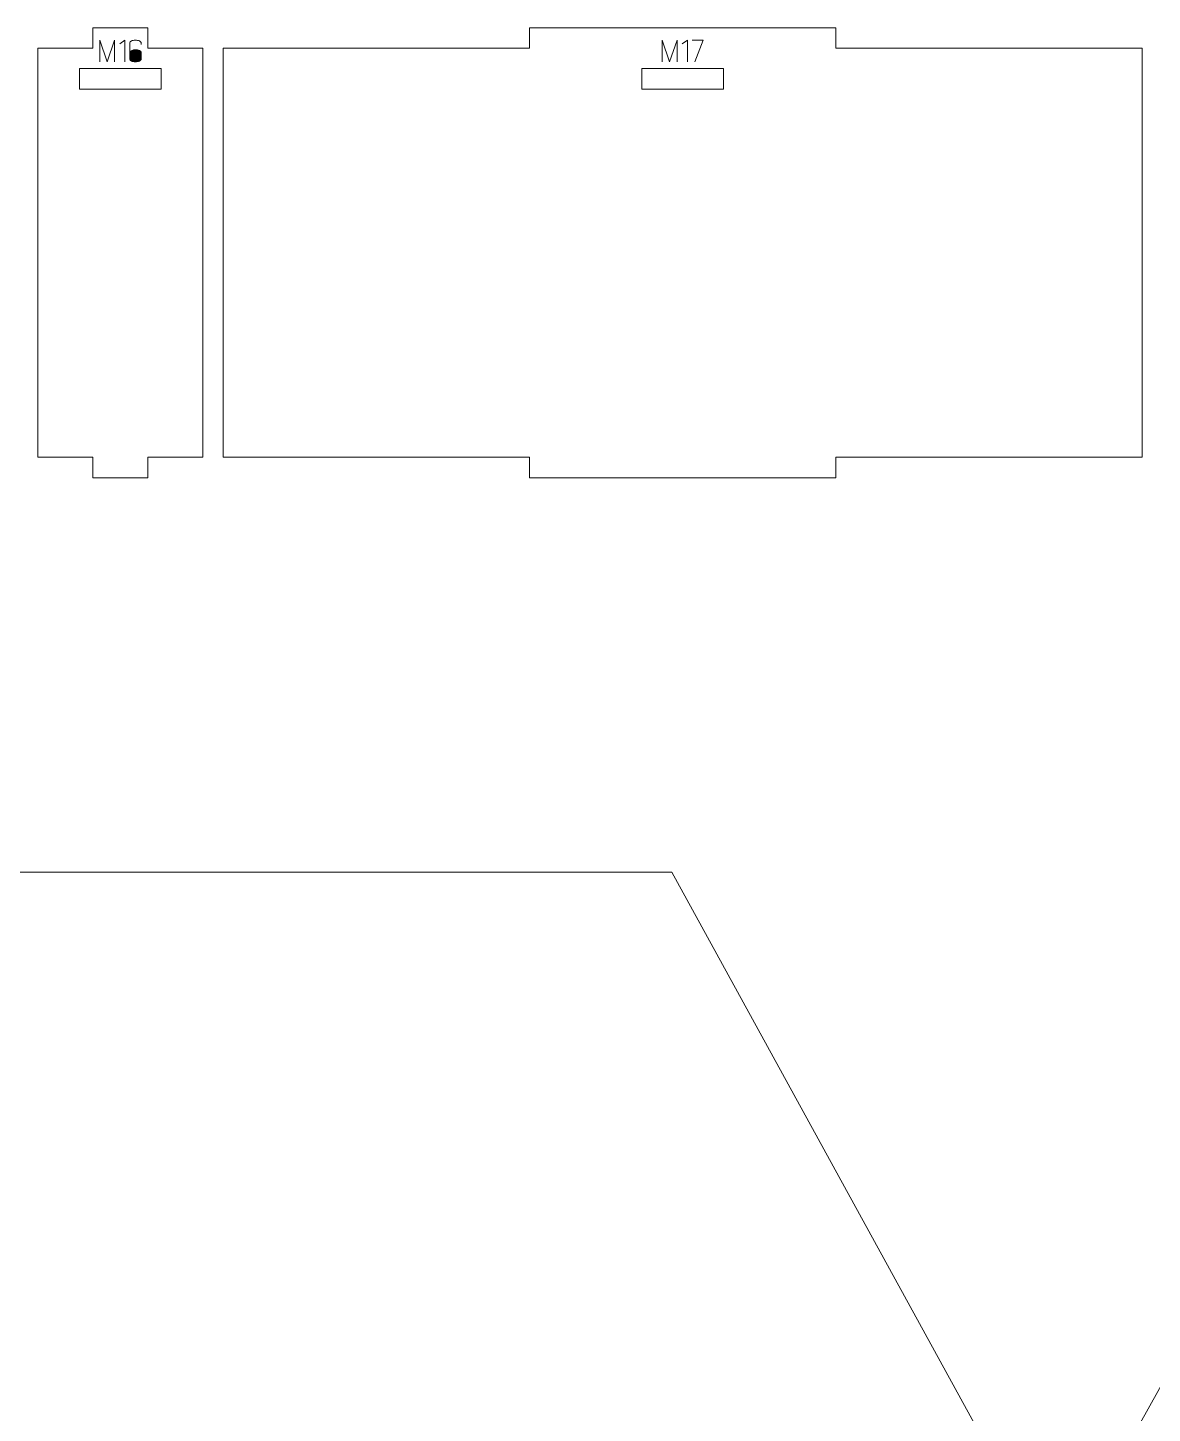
# Model space of a CAD drawing. Header units: centimetres. Extents: x -250 to 250, y -508 to 508.
# Drawn here: x -121.74 to -105.25, y -486.79 to -466.47 of the extents above; entities that cross this region are included whole.
import ezdxf

# ---------------------------------------------------------------- set-up
doc = ezdxf.new("R2010")
doc.units = ezdxf.units.CM
doc.header["$MEASUREMENT"] = 0
doc.layers.add('Capa 1', color=7, linetype='Continuous')

msp = doc.modelspace()

# ---------------------------------------------------------------- hatches: boundary and pattern name
at = {"layer": 'Capa 1', "true_color": 0x3e4095}
h = msp.add_hatch(color=175, dxfattribs=at)
edge = h.paths.add_edge_path()
edge.add_spline(control_points=[(-120.68667, -466.9741), (-120.68667, -466.9741), (-120.68667, -466.65766), (-120.68667, -466.65766), (-120.68667, -466.65766), (-120.57752, -466.9741), (-120.57752, -466.9741), (-120.57752, -466.9741), (-120.46883, -466.65766), (-120.46883, -466.65766), (-120.46883, -466.65766), (-120.46883, -466.9741), (-120.46883, -466.9741), (-120.46883, -466.9741), (-120.46883, -466.65766), (-120.46883, -466.65766), (-120.46883, -466.65766), (-120.57752, -466.9741), (-120.57752, -466.9741), (-120.57752, -466.9741), (-120.68667, -466.65766), (-120.68667, -466.65766), (-120.68667, -466.65766), (-120.68667, -466.9741), (-120.68667, -466.9741)], knot_values=[0, 0, 0, 0, 0.125, 0.125, 0.125, 0.25, 0.25, 0.25, 0.375, 0.375, 0.375, 0.5, 0.5, 0.5, 0.625, 0.625, 0.625, 0.75, 0.75, 0.75, 0.875, 0.875, 0.875, 1, 1, 1, 1], degree=3, periodic=1)
h = msp.add_hatch(color=175, dxfattribs=at)
edge = h.paths.add_edge_path()
edge.add_spline(control_points=[(-120.31703, -466.6572), (-120.31703, -466.6572), (-120.39316, -466.70994), (-120.39316, -466.70994), (-120.39316, -466.70994), (-120.31703, -466.6572), (-120.31703, -466.6572), (-120.31703, -466.6572), (-120.31703, -466.9741), (-120.31703, -466.9741), (-120.31703, -466.9741), (-120.31703, -466.6572), (-120.31703, -466.6572)], knot_values=[0, 0, 0, 0, 0.25, 0.25, 0.25, 0.5, 0.5, 0.5, 0.75, 0.75, 0.75, 1, 1, 1, 1], degree=3, periodic=1)
h = msp.add_hatch(color=175, dxfattribs=at)
edge = h.paths.add_edge_path()
edge.add_spline(control_points=[(-120.16385, -466.9741), (-120.18739, -466.9741), (-120.20704, -466.97066), (-120.22278, -466.96378), (-120.23853, -466.9569), (-120.2464, -466.94857), (-120.2464, -466.93879), (-120.2464, -466.93879), (-120.2464, -466.83193), (-120.2464, -466.83193), (-120.2464, -466.83193), (-120.2464, -466.69297), (-120.2464, -466.69297), (-120.2464, -466.68319), (-120.23853, -466.67486), (-120.22278, -466.66798), (-120.20704, -466.6611), (-120.18739, -466.65766), (-120.16385, -466.65766), (-120.14031, -466.65766), (-120.12066, -466.6611), (-120.10492, -466.66798), (-120.08917, -466.67486), (-120.0813, -466.68319), (-120.0813, -466.69297), (-120.0813, -466.69297), (-120.0813, -466.71865), (-120.0813, -466.71865), (-120.0813, -466.71865), (-120.0813, -466.69297), (-120.0813, -466.69297), (-120.0813, -466.68319), (-120.08917, -466.67486), (-120.10492, -466.66798), (-120.12066, -466.6611), (-120.14031, -466.65766), (-120.16385, -466.65766), (-120.18739, -466.65766), (-120.20704, -466.6611), (-120.22278, -466.66798), (-120.23853, -466.67486), (-120.2464, -466.68319), (-120.2464, -466.69297), (-120.2464, -466.69297), (-120.2464, -466.83193), (-120.2464, -466.83193), (-120.2464, -466.82276), (-120.23685, -466.81458), (-120.21774, -466.8074), (-120.19863, -466.80021), (-120.18067, -466.79662), (-120.16385, -466.79662), (-120.14031, -466.79662), (-120.12066, -466.80006), (-120.10492, -466.80694), (-120.08917, -466.81382), (-120.0813, -466.82215), (-120.0813, -466.83193), (-120.0813, -466.83193), (-120.0813, -466.93879), (-120.0813, -466.93879), (-120.0813, -466.94857), (-120.08917, -466.9569), (-120.10492, -466.96378), (-120.12066, -466.97066), (-120.14031, -466.9741), (-120.16385, -466.9741)], knot_values=[0, 0, 0, 0, 0.04545455, 0.04545455, 0.04545455, 0.09090909, 0.09090909, 0.09090909, 0.13636364, 0.13636364, 0.13636364, 0.18181818, 0.18181818, 0.18181818, 0.22727273, 0.22727273, 0.22727273, 0.27272727, 0.27272727, 0.27272727, 0.31818182, 0.31818182, 0.31818182, 0.36363636, 0.36363636, 0.36363636, 0.40909091, 0.40909091, 0.40909091, 0.45454545, 0.45454545, 0.45454545, 0.5, 0.5, 0.5, 0.54545455, 0.54545455, 0.54545455, 0.59090909, 0.59090909, 0.59090909, 0.63636364, 0.63636364, 0.63636364, 0.68181818, 0.68181818, 0.68181818, 0.72727273, 0.72727273, 0.72727273, 0.77272727, 0.77272727, 0.77272727, 0.81818182, 0.81818182, 0.81818182, 0.86363636, 0.86363636, 0.86363636, 0.90909091, 0.90909091, 0.90909091, 0.95454545, 0.95454545, 0.95454545, 1, 1, 1, 1], degree=3, periodic=1)
h = msp.add_hatch(color=175, dxfattribs=at)
edge = h.paths.add_edge_path()
edge.add_spline(control_points=[(-112.43753, -466.9741), (-112.43753, -466.9741), (-112.43753, -466.65766), (-112.43753, -466.65766), (-112.43753, -466.65766), (-112.32838, -466.9741), (-112.32838, -466.9741), (-112.32838, -466.9741), (-112.21969, -466.65766), (-112.21969, -466.65766), (-112.21969, -466.65766), (-112.21969, -466.9741), (-112.21969, -466.9741), (-112.21969, -466.9741), (-112.21969, -466.65766), (-112.21969, -466.65766), (-112.21969, -466.65766), (-112.32838, -466.9741), (-112.32838, -466.9741), (-112.32838, -466.9741), (-112.43753, -466.65766), (-112.43753, -466.65766), (-112.43753, -466.65766), (-112.43753, -466.9741), (-112.43753, -466.9741)], knot_values=[0, 0, 0, 0, 0.125, 0.125, 0.125, 0.25, 0.25, 0.25, 0.375, 0.375, 0.375, 0.5, 0.5, 0.5, 0.625, 0.625, 0.625, 0.75, 0.75, 0.75, 0.875, 0.875, 0.875, 1, 1, 1, 1], degree=3, periodic=1)
h = msp.add_hatch(color=175, dxfattribs=at)
edge = h.paths.add_edge_path()
edge.add_spline(control_points=[(-112.06789, -466.6572), (-112.06789, -466.6572), (-112.14402, -466.70994), (-112.14402, -466.70994), (-112.14402, -466.70994), (-112.06789, -466.6572), (-112.06789, -466.6572), (-112.06789, -466.6572), (-112.06789, -466.9741), (-112.06789, -466.9741), (-112.06789, -466.9741), (-112.06789, -466.6572), (-112.06789, -466.6572)], knot_values=[0, 0, 0, 0, 0.25, 0.25, 0.25, 0.5, 0.5, 0.5, 0.75, 0.75, 0.75, 1, 1, 1, 1], degree=3, periodic=1)
h = msp.add_hatch(color=175, dxfattribs=at)
edge = h.paths.add_edge_path()
edge.add_spline(control_points=[(-111.95874, -466.9741), (-111.95874, -466.9741), (-111.83766, -466.65766), (-111.83766, -466.65766), (-111.83766, -466.65766), (-111.99726, -466.65766), (-111.99726, -466.65766), (-111.99726, -466.65766), (-111.83766, -466.65766), (-111.83766, -466.65766), (-111.83766, -466.65766), (-111.95874, -466.9741), (-111.95874, -466.9741)], knot_values=[0, 0, 0, 0, 0.25, 0.25, 0.25, 0.5, 0.5, 0.5, 0.75, 0.75, 0.75, 1, 1, 1, 1], degree=3, periodic=1)
h = msp.add_hatch(color=175, dxfattribs=at)
edge = h.paths.add_edge_path()
edge.add_spline(control_points=[(-120.2464, -466.93879), (-120.2464, -466.94857), (-120.23853, -466.9569), (-120.22278, -466.96378), (-120.20704, -466.97066), (-120.18739, -466.9741), (-120.16385, -466.9741), (-120.14031, -466.9741), (-120.12066, -466.97066), (-120.10492, -466.96378), (-120.08917, -466.9569), (-120.0813, -466.94857), (-120.0813, -466.93879), (-120.0813, -466.93879), (-120.0813, -466.83193), (-120.0813, -466.83193), (-120.0813, -466.82215), (-120.08917, -466.81382), (-120.10492, -466.80694), (-120.12066, -466.80006), (-120.14031, -466.79662), (-120.16385, -466.79662), (-120.18067, -466.79662), (-120.19863, -466.80021), (-120.21774, -466.8074), (-120.23685, -466.81458), (-120.2464, -466.82276), (-120.2464, -466.83193), (-120.2464, -466.83193), (-120.2464, -466.93879), (-120.2464, -466.93879)], knot_values=[0, 0, 0, 0, 0.1, 0.1, 0.1, 0.2, 0.2, 0.2, 0.3, 0.3, 0.3, 0.4, 0.4, 0.4, 0.5, 0.5, 0.5, 0.6, 0.6, 0.6, 0.7, 0.7, 0.7, 0.8, 0.8, 0.8, 0.9, 0.9, 0.9, 1, 1, 1, 1], degree=3, periodic=1)

# ---------------------------------------------------------------- linework, layer by layer
at = {"layer": 'Capa 1', "color": 240, "lineweight": 9}
for points, knots in [([(-121.59303, -466.7741), (-121.59303, -466.7741), (-121.59303, -472.7741), (-121.59303, -472.7741), (-121.59303, -472.7741), (-120.78699, -472.7741), (-120.78699, -472.7741), (-120.78699, -472.7741), (-120.78699, -473.0741), (-120.78699, -473.0741), (-120.78699, -473.0741), (-119.98096, -473.0741), (-119.98096, -473.0741), (-119.98096, -473.0741), (-119.98096, -472.7741), (-119.98096, -472.7741), (-119.98096, -472.7741), (-119.17492, -472.7741), (-119.17492, -472.7741), (-119.17492, -472.7741), (-119.17492, -466.7741), (-119.17492, -466.7741), (-119.17492, -466.7741), (-119.98096, -466.7741), (-119.98096, -466.7741), (-119.98096, -466.7741), (-119.98096, -466.4741), (-119.98096, -466.4741), (-119.98096, -466.4741), (-120.78699, -466.4741), (-120.78699, -466.4741), (-120.78699, -466.4741), (-120.78699, -466.7741), (-120.78699, -466.7741), (-120.78699, -466.7741), (-121.59303, -466.7741), (-121.59303, -466.7741)], [0, 0, 0, 0, 0.08333333, 0.08333333, 0.08333333, 0.16666667, 0.16666667, 0.16666667, 0.25, 0.25, 0.25, 0.33333333, 0.33333333, 0.33333333, 0.41666667, 0.41666667, 0.41666667, 0.5, 0.5, 0.5, 0.58333333, 0.58333333, 0.58333333, 0.66666667, 0.66666667, 0.66666667, 0.75, 0.75, 0.75, 0.83333333, 0.83333333, 0.83333333, 0.91666667, 0.91666667, 0.91666667, 1, 1, 1, 1]), ([(-118.87492, -466.7741), (-118.87492, -466.7741), (-118.87492, -472.7741), (-118.87492, -472.7741), (-118.87492, -472.7741), (-114.38336, -472.7741), (-114.38336, -472.7741), (-114.38336, -472.7741), (-114.38336, -473.0741), (-114.38336, -473.0741), (-114.38336, -473.0741), (-109.89181, -473.0741), (-109.89181, -473.0741), (-109.89181, -473.0741), (-109.89181, -472.7741), (-109.89181, -472.7741), (-109.89181, -472.7741), (-105.40025, -472.7741), (-105.40025, -472.7741), (-105.40025, -472.7741), (-105.40025, -466.7741), (-105.40025, -466.7741), (-105.40025, -466.7741), (-109.89181, -466.7741), (-109.89181, -466.7741), (-109.89181, -466.7741), (-109.89181, -466.4741), (-109.89181, -466.4741), (-109.89181, -466.4741), (-114.38336, -466.4741), (-114.38336, -466.4741), (-114.38336, -466.4741), (-114.38336, -466.7741), (-114.38336, -466.7741), (-114.38336, -466.7741), (-118.87492, -466.7741), (-118.87492, -466.7741)], [0, 0, 0, 0, 0.08333333, 0.08333333, 0.08333333, 0.16666667, 0.16666667, 0.16666667, 0.25, 0.25, 0.25, 0.33333333, 0.33333333, 0.33333333, 0.41666667, 0.41666667, 0.41666667, 0.5, 0.5, 0.5, 0.58333333, 0.58333333, 0.58333333, 0.66666667, 0.66666667, 0.66666667, 0.75, 0.75, 0.75, 0.83333333, 0.83333333, 0.83333333, 0.91666667, 0.91666667, 0.91666667, 1, 1, 1, 1]), ([(-120.98397, -467.374), (-120.98397, -467.374), (-119.78397, -467.374), (-119.78397, -467.374), (-119.78397, -467.374), (-119.78397, -467.074), (-119.78397, -467.074), (-119.78397, -467.074), (-120.98397, -467.074), (-120.98397, -467.074), (-120.98397, -467.074), (-120.98397, -467.374), (-120.98397, -467.374)], [0, 0, 0, 0, 0.25, 0.25, 0.25, 0.5, 0.5, 0.5, 0.75, 0.75, 0.75, 1, 1, 1, 1]), ([(-112.73758, -467.374), (-112.73758, -467.374), (-111.53758, -467.374), (-111.53758, -467.374), (-111.53758, -467.374), (-111.53758, -467.074), (-111.53758, -467.074), (-111.53758, -467.074), (-112.73758, -467.074), (-112.73758, -467.074), (-112.73758, -467.074), (-112.73758, -467.374), (-112.73758, -467.374)], [0, 0, 0, 0, 0.25, 0.25, 0.25, 0.5, 0.5, 0.5, 0.75, 0.75, 0.75, 1, 1, 1, 1])]:
    msp.add_open_spline(points, degree=3, knots=knots, dxfattribs=at)
at = {"layer": 'Capa 1', "color": 114, "lineweight": 9}
for points, knots in [([(-120.68667, -466.9741), (-120.68667, -466.9741), (-120.68667, -466.65766), (-120.68667, -466.65766), (-120.68667, -466.65766), (-120.57752, -466.9741), (-120.57752, -466.9741), (-120.57752, -466.9741), (-120.46883, -466.65766), (-120.46883, -466.65766), (-120.46883, -466.65766), (-120.46883, -466.9741), (-120.46883, -466.9741), (-120.46883, -466.9741), (-120.46883, -466.65766), (-120.46883, -466.65766), (-120.46883, -466.65766), (-120.57752, -466.9741), (-120.57752, -466.9741), (-120.57752, -466.9741), (-120.68667, -466.65766), (-120.68667, -466.65766), (-120.68667, -466.65766), (-120.68667, -466.9741), (-120.68667, -466.9741)], [0, 0, 0, 0, 0.125, 0.125, 0.125, 0.25, 0.25, 0.25, 0.375, 0.375, 0.375, 0.5, 0.5, 0.5, 0.625, 0.625, 0.625, 0.75, 0.75, 0.75, 0.875, 0.875, 0.875, 1, 1, 1, 1]), ([(-120.31703, -466.6572), (-120.31703, -466.6572), (-120.39316, -466.70994), (-120.39316, -466.70994), (-120.39316, -466.70994), (-120.31703, -466.6572), (-120.31703, -466.6572), (-120.31703, -466.6572), (-120.31703, -466.9741), (-120.31703, -466.9741), (-120.31703, -466.9741), (-120.31703, -466.6572), (-120.31703, -466.6572)], [0, 0, 0, 0, 0.25, 0.25, 0.25, 0.5, 0.5, 0.5, 0.75, 0.75, 0.75, 1, 1, 1, 1]), ([(-120.16385, -466.9741), (-120.18739, -466.9741), (-120.20704, -466.97066), (-120.22278, -466.96378), (-120.23853, -466.9569), (-120.2464, -466.94857), (-120.2464, -466.93879), (-120.2464, -466.93879), (-120.2464, -466.83193), (-120.2464, -466.83193), (-120.2464, -466.83193), (-120.2464, -466.69297), (-120.2464, -466.69297), (-120.2464, -466.68319), (-120.23853, -466.67486), (-120.22278, -466.66798), (-120.20704, -466.6611), (-120.18739, -466.65766), (-120.16385, -466.65766), (-120.14031, -466.65766), (-120.12066, -466.6611), (-120.10492, -466.66798), (-120.08917, -466.67486), (-120.0813, -466.68319), (-120.0813, -466.69297), (-120.0813, -466.69297), (-120.0813, -466.71865), (-120.0813, -466.71865), (-120.0813, -466.71865), (-120.0813, -466.69297), (-120.0813, -466.69297), (-120.0813, -466.68319), (-120.08917, -466.67486), (-120.10492, -466.66798), (-120.12066, -466.6611), (-120.14031, -466.65766), (-120.16385, -466.65766), (-120.18739, -466.65766), (-120.20704, -466.6611), (-120.22278, -466.66798), (-120.23853, -466.67486), (-120.2464, -466.68319), (-120.2464, -466.69297), (-120.2464, -466.69297), (-120.2464, -466.83193), (-120.2464, -466.83193), (-120.2464, -466.82276), (-120.23685, -466.81458), (-120.21774, -466.8074), (-120.19863, -466.80021), (-120.18067, -466.79662), (-120.16385, -466.79662), (-120.14031, -466.79662), (-120.12066, -466.80006), (-120.10492, -466.80694), (-120.08917, -466.81382), (-120.0813, -466.82215), (-120.0813, -466.83193), (-120.0813, -466.83193), (-120.0813, -466.93879), (-120.0813, -466.93879), (-120.0813, -466.94857), (-120.08917, -466.9569), (-120.10492, -466.96378), (-120.12066, -466.97066), (-120.14031, -466.9741), (-120.16385, -466.9741)], [0, 0, 0, 0, 0.04545455, 0.04545455, 0.04545455, 0.09090909, 0.09090909, 0.09090909, 0.13636364, 0.13636364, 0.13636364, 0.18181818, 0.18181818, 0.18181818, 0.22727273, 0.22727273, 0.22727273, 0.27272727, 0.27272727, 0.27272727, 0.31818182, 0.31818182, 0.31818182, 0.36363636, 0.36363636, 0.36363636, 0.40909091, 0.40909091, 0.40909091, 0.45454545, 0.45454545, 0.45454545, 0.5, 0.5, 0.5, 0.54545455, 0.54545455, 0.54545455, 0.59090909, 0.59090909, 0.59090909, 0.63636364, 0.63636364, 0.63636364, 0.68181818, 0.68181818, 0.68181818, 0.72727273, 0.72727273, 0.72727273, 0.77272727, 0.77272727, 0.77272727, 0.81818182, 0.81818182, 0.81818182, 0.86363636, 0.86363636, 0.86363636, 0.90909091, 0.90909091, 0.90909091, 0.95454545, 0.95454545, 0.95454545, 1, 1, 1, 1]), ([(-112.43753, -466.9741), (-112.43753, -466.9741), (-112.43753, -466.65766), (-112.43753, -466.65766), (-112.43753, -466.65766), (-112.32838, -466.9741), (-112.32838, -466.9741), (-112.32838, -466.9741), (-112.21969, -466.65766), (-112.21969, -466.65766), (-112.21969, -466.65766), (-112.21969, -466.9741), (-112.21969, -466.9741), (-112.21969, -466.9741), (-112.21969, -466.65766), (-112.21969, -466.65766), (-112.21969, -466.65766), (-112.32838, -466.9741), (-112.32838, -466.9741), (-112.32838, -466.9741), (-112.43753, -466.65766), (-112.43753, -466.65766), (-112.43753, -466.65766), (-112.43753, -466.9741), (-112.43753, -466.9741)], [0, 0, 0, 0, 0.125, 0.125, 0.125, 0.25, 0.25, 0.25, 0.375, 0.375, 0.375, 0.5, 0.5, 0.5, 0.625, 0.625, 0.625, 0.75, 0.75, 0.75, 0.875, 0.875, 0.875, 1, 1, 1, 1]), ([(-112.06789, -466.6572), (-112.06789, -466.6572), (-112.14402, -466.70994), (-112.14402, -466.70994), (-112.14402, -466.70994), (-112.06789, -466.6572), (-112.06789, -466.6572), (-112.06789, -466.6572), (-112.06789, -466.9741), (-112.06789, -466.9741), (-112.06789, -466.9741), (-112.06789, -466.6572), (-112.06789, -466.6572)], [0, 0, 0, 0, 0.25, 0.25, 0.25, 0.5, 0.5, 0.5, 0.75, 0.75, 0.75, 1, 1, 1, 1]), ([(-111.95874, -466.9741), (-111.95874, -466.9741), (-111.83766, -466.65766), (-111.83766, -466.65766), (-111.83766, -466.65766), (-111.99726, -466.65766), (-111.99726, -466.65766), (-111.99726, -466.65766), (-111.83766, -466.65766), (-111.83766, -466.65766), (-111.83766, -466.65766), (-111.95874, -466.9741), (-111.95874, -466.9741)], [0, 0, 0, 0, 0.25, 0.25, 0.25, 0.5, 0.5, 0.5, 0.75, 0.75, 0.75, 1, 1, 1, 1]), ([(-120.2464, -466.93879), (-120.2464, -466.94857), (-120.23853, -466.9569), (-120.22278, -466.96378), (-120.20704, -466.97066), (-120.18739, -466.9741), (-120.16385, -466.9741), (-120.14031, -466.9741), (-120.12066, -466.97066), (-120.10492, -466.96378), (-120.08917, -466.9569), (-120.0813, -466.94857), (-120.0813, -466.93879), (-120.0813, -466.93879), (-120.0813, -466.83193), (-120.0813, -466.83193), (-120.0813, -466.82215), (-120.08917, -466.81382), (-120.10492, -466.80694), (-120.12066, -466.80006), (-120.14031, -466.79662), (-120.16385, -466.79662), (-120.18067, -466.79662), (-120.19863, -466.80021), (-120.21774, -466.8074), (-120.23685, -466.81458), (-120.2464, -466.82276), (-120.2464, -466.83193), (-120.2464, -466.83193), (-120.2464, -466.93879), (-120.2464, -466.93879)], [0, 0, 0, 0, 0.1, 0.1, 0.1, 0.2, 0.2, 0.2, 0.3, 0.3, 0.3, 0.4, 0.4, 0.4, 0.5, 0.5, 0.5, 0.6, 0.6, 0.6, 0.7, 0.7, 0.7, 0.8, 0.8, 0.8, 0.9, 0.9, 0.9, 1, 1, 1, 1]), ([(-92.21659, -484.84121), (-92.21659, -484.84121), (-92.21659, -501.61243), (-92.21659, -501.61243), (-92.21659, -501.61243), (-88.9992, -502.482), (-88.9992, -502.482), (-88.9992, -502.482), (-88.9992, -507.1149), (-88.9992, -507.1149), (-88.9992, -507.1149), (-103.21014, -507.1149), (-103.21014, -507.1149), (-103.21014, -507.1149), (-103.21014, -502.50535), (-103.21014, -502.50535), (-103.21014, -502.50535), (-99.03623, -501.24448), (-99.03623, -501.24448), (-99.03623, -501.24448), (-99.03623, -487.33744), (-99.03623, -487.33744), (-99.03623, -487.33744), (-105.88742, -499.02794), (-105.88742, -499.02794), (-105.88742, -499.02794), (-108.27771, -499.02794), (-108.27771, -499.02794), (-108.27771, -499.02794), (-112.4951, -491.81055), (-112.4951, -491.81055), (-112.4951, -491.81055), (-115.12964, -491.81055), (-115.12964, -491.81055), (-115.12964, -491.81055), (-115.12964, -501.64671), (-115.12964, -501.64671), (-115.12964, -501.64671), (-110.95572, -502.55976), (-110.95572, -502.55976), (-110.95572, -502.55976), (-110.95572, -507.1149), (-110.95572, -507.1149), (-110.95572, -507.1149), (-125.16667, -507.1149), (-125.16667, -507.1149), (-125.16667, -507.1149), (-125.16667, -502.4866), (-125.16667, -502.4866), (-125.16667, -502.4866), (-121.86232, -501.61703), (-121.86232, -501.61703), (-121.86232, -501.61703), (-121.86232, -484.83661), (-121.86232, -484.83661), (-121.86232, -484.83661), (-125.16667, -483.96704), (-125.16667, -483.96704), (-125.16667, -483.96704), (-125.16667, -478.86048), (-125.16667, -478.86048), (-125.16667, -478.86048), (-112.29517, -478.86048), (-112.29517, -478.86048), (-112.29517, -478.86048), (-106.65457, -489.13784), (-106.65457, -489.13784), (-106.65457, -489.13784), (-100.91836, -478.86048), (-100.91836, -478.86048), (-100.91836, -478.86048), (-88.9992, -478.86048), (-88.9992, -478.86048), (-88.9992, -478.86048), (-88.9992, -483.97164), (-88.9992, -483.97164), (-88.9992, -483.97164), (-92.21659, -484.84121), (-92.21659, -484.84121)], [0, 0, 0, 0, 0.03846154, 0.03846154, 0.03846154, 0.07692308, 0.07692308, 0.07692308, 0.11538462, 0.11538462, 0.11538462, 0.15384615, 0.15384615, 0.15384615, 0.19230769, 0.19230769, 0.19230769, 0.23076923, 0.23076923, 0.23076923, 0.26923077, 0.26923077, 0.26923077, 0.30769231, 0.30769231, 0.30769231, 0.34615385, 0.34615385, 0.34615385, 0.38461538, 0.38461538, 0.38461538, 0.42307692, 0.42307692, 0.42307692, 0.46153846, 0.46153846, 0.46153846, 0.5, 0.5, 0.5, 0.53846154, 0.53846154, 0.53846154, 0.57692308, 0.57692308, 0.57692308, 0.61538462, 0.61538462, 0.61538462, 0.65384615, 0.65384615, 0.65384615, 0.69230769, 0.69230769, 0.69230769, 0.73076923, 0.73076923, 0.73076923, 0.76923077, 0.76923077, 0.76923077, 0.80769231, 0.80769231, 0.80769231, 0.84615385, 0.84615385, 0.84615385, 0.88461538, 0.88461538, 0.88461538, 0.92307692, 0.92307692, 0.92307692, 0.96153846, 0.96153846, 0.96153846, 1, 1, 1, 1])]:
    msp.add_open_spline(points, degree=3, knots=knots, dxfattribs=at)

doc.saveas('drawing.dxf')
